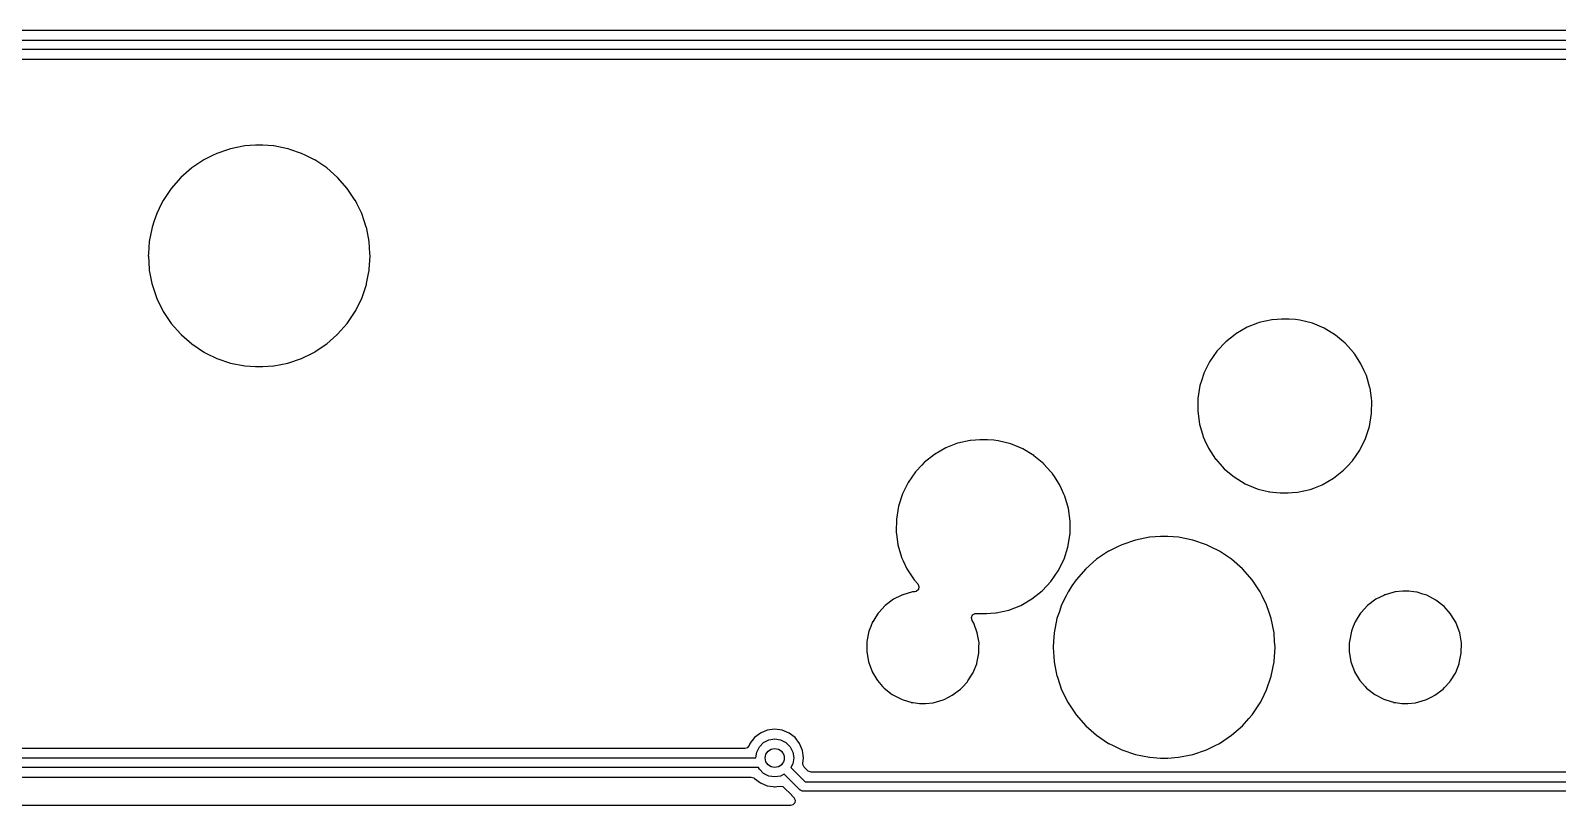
# Model space of a CAD drawing. Extents: x 0.6 to 14.8, y -5.2 to -0.6.
# Drawn here: x 2.32 to 3.586, y -3.561 to -2.919 of the extents above; entities that cross this region are included whole.
import ezdxf

# ---------------------------------------------------------------- set-up
doc = ezdxf.new("R2010")
doc.units = 0
doc.header["$MEASUREMENT"] = 0
doc.layers.add('BLACK', color=7, linetype='CONTINUOUS')

msp = doc.modelspace()

# ---------------------------------------------------------------- linework, layer by layer
at = {"layer": 'BLACK', "linetype": 'CONTINUOUS'}
for p, q in [((2.65392, -2.91876), (1.93688, -2.91876)), ((4.13685, -2.91876), (2.65392, -2.91876)), ((1.93477, -2.92665), (4.13793, -2.92665)), ((4.1363, -2.93452), (1.93641, -2.93452)), ((1.94129, -2.94242), (3.03635, -2.94242)), ((3.03635, -2.94242), (4.13141, -2.94242)), ((2.47098, -3.02225), (2.46374, -3.02583)), ((2.47441, -3.02056), (2.47098, -3.02225)), ((2.48411, -3.01727), (2.47441, -3.02056)), ((2.48568, -3.01674), (2.48411, -3.01727)), ((2.4858, -3.0167), (2.48568, -3.01674)), ((2.48568, -3.01674), (2.48568, -3.01674)), ((2.49759, -3.01435), (2.4858, -3.0167)), ((2.49772, -3.01434), (2.49759, -3.01435)), ((2.50653, -3.01376), (2.49772, -3.01434)), ((2.49772, -3.01434), (2.49772, -3.01434)), ((2.50659, -3.01376), (2.50653, -3.01376)), ((2.50653, -3.01376), (2.50653, -3.01376)), ((2.5126, -3.01376), (2.50659, -3.01376)), ((2.51266, -3.01376), (2.5126, -3.01376)), ((2.52147, -3.01434), (2.51266, -3.01376)), ((2.51266, -3.01376), (2.51266, -3.01376)), ((2.5216, -3.01435), (2.52147, -3.01434)), ((2.52147, -3.01434), (2.52147, -3.01434)), ((2.53339, -3.0167), (2.5216, -3.01435)), ((2.53352, -3.01674), (2.53339, -3.0167)), ((2.53508, -3.01727), (2.53352, -3.01674)), ((2.53352, -3.01674), (2.53352, -3.01674)), ((2.54478, -3.02056), (2.53508, -3.01727)), ((2.54821, -3.02225), (2.54478, -3.02056)), ((2.55546, -3.02583), (2.54821, -3.02225)), ((2.45362, -3.03256), (2.44458, -3.04049)), ((2.46362, -3.02588), (2.45362, -3.03256)), ((2.46374, -3.02583), (2.46362, -3.02588)), ((2.46374, -3.02583), (2.46374, -3.02583)), ((2.55557, -3.02588), (2.55546, -3.02583)), ((2.55546, -3.02583), (2.55546, -3.02583)), ((2.56557, -3.03256), (2.55557, -3.02588)), ((2.57461, -3.04049), (2.56557, -3.03256)), ((2.43665, -3.04954), (2.42997, -3.05954)), ((2.44458, -3.04049), (2.43665, -3.04954)), ((2.58254, -3.04954), (2.57461, -3.04049)), ((2.58923, -3.05954), (2.58254, -3.04954)), ((2.42865, -3.0622), (2.42465, -3.07032)), ((2.42991, -3.05965), (2.42865, -3.0622)), ((2.42997, -3.05954), (2.42991, -3.05965)), ((2.42991, -3.05965), (2.42991, -3.05965)), ((2.58928, -3.05965), (2.58923, -3.05954)), ((2.59054, -3.0622), (2.58928, -3.05965)), ((2.58928, -3.05965), (2.58928, -3.05965)), ((2.59455, -3.07032), (2.59054, -3.0622)), ((2.42465, -3.07032), (2.42255, -3.07649)), ((2.59664, -3.07649), (2.59455, -3.07032)), ((2.4205, -3.08311), (2.41843, -3.09351)), ((2.42076, -3.08184), (2.4205, -3.08311)), ((2.42078, -3.08171), (2.42076, -3.08184)), ((2.42076, -3.08184), (2.42076, -3.08184)), ((2.42083, -3.08158), (2.42078, -3.08171)), ((2.42255, -3.07649), (2.42083, -3.08158)), ((2.59837, -3.08158), (2.59664, -3.07649)), ((2.59841, -3.08171), (2.59837, -3.08158)), ((2.59844, -3.08184), (2.59841, -3.08171)), ((2.59869, -3.08311), (2.59844, -3.08184)), ((2.59844, -3.08184), (2.59844, -3.08184)), ((2.60076, -3.09351), (2.59869, -3.08311)), ((2.41843, -3.09364), (2.41778, -3.10351)), ((2.41843, -3.09351), (2.41843, -3.09364)), ((2.41843, -3.09364), (2.41843, -3.09364)), ((2.60077, -3.09364), (2.60076, -3.09351)), ((2.60141, -3.10351), (2.60077, -3.09364)), ((2.60077, -3.09364), (2.60077, -3.09364)), ((2.41778, -3.10351), (2.41765, -3.10551)), ((2.41765, -3.10551), (2.41766, -3.10564)), ((2.41766, -3.10564), (2.41837, -3.11654)), ((2.60082, -3.11654), (2.60154, -3.10564)), ((2.60155, -3.10551), (2.60141, -3.10351)), ((2.60154, -3.10564), (2.60155, -3.10551)), ((2.41837, -3.11654), (2.41843, -3.11751)), ((2.41843, -3.11751), (2.41896, -3.12014)), ((2.41896, -3.12014), (2.42063, -3.12854)), ((2.59857, -3.12854), (2.60024, -3.12014)), ((2.60024, -3.12014), (2.60076, -3.11751)), ((2.60076, -3.11751), (2.60082, -3.11654)), ((2.42063, -3.12854), (2.42078, -3.12931)), ((2.42078, -3.12931), (2.42465, -3.1407)), ((2.59455, -3.1407), (2.59841, -3.12931)), ((2.59841, -3.12931), (2.59857, -3.12854)), ((2.42465, -3.1407), (2.42643, -3.14431)), ((2.42643, -3.14431), (2.4296, -3.15075)), ((2.4296, -3.15075), (2.42997, -3.15149)), ((2.42997, -3.15149), (2.43004, -3.15159)), ((2.43004, -3.15159), (2.43004, -3.15159)), ((2.43004, -3.15159), (2.43063, -3.15248)), ((2.58856, -3.15248), (2.58916, -3.15159)), ((2.58916, -3.15159), (2.58923, -3.15149)), ((2.58916, -3.15159), (2.58916, -3.15159)), ((2.58923, -3.15149), (2.58959, -3.15075)), ((2.58959, -3.15075), (2.59277, -3.14431)), ((2.59277, -3.14431), (2.59455, -3.1407)), ((2.43063, -3.15248), (2.43665, -3.16149)), ((2.43665, -3.16149), (2.44458, -3.17053)), ((2.57461, -3.17053), (2.58254, -3.16149)), ((2.58254, -3.16149), (2.58856, -3.15248)), ((3.32873, -3.16469), (3.31943, -3.17001)), ((3.33725, -3.16138), (3.32873, -3.16469)), ((3.33858, -3.16086), (3.33725, -3.16138)), ((3.33871, -3.16081), (3.33858, -3.16086)), ((3.33858, -3.16086), (3.33858, -3.16086)), ((3.34916, -3.15845), (3.33871, -3.16081)), ((3.3493, -3.15844), (3.34916, -3.15845)), ((3.35355, -3.15812), (3.3493, -3.15844)), ((3.3493, -3.15844), (3.3493, -3.15844)), ((3.35712, -3.15785), (3.35355, -3.15812)), ((3.3635, -3.15785), (3.35712, -3.15785)), ((3.36864, -3.15837), (3.3635, -3.15785)), ((3.37225, -3.15874), (3.36864, -3.15837)), ((3.37239, -3.15875), (3.37225, -3.15874)), ((3.37225, -3.15874), (3.37225, -3.15874)), ((3.38277, -3.16139), (3.37239, -3.15875)), ((3.39265, -3.16553), (3.38277, -3.16139)), ((2.44458, -3.17053), (2.44468, -3.17061)), ((2.44468, -3.17061), (2.44519, -3.17107)), ((2.44519, -3.17107), (2.45362, -3.17846)), ((2.56557, -3.17846), (2.574, -3.17107)), ((2.574, -3.17107), (2.57452, -3.17061)), ((2.57452, -3.17061), (2.57461, -3.17053)), ((3.31102, -3.17664), (3.3097, -3.17804)), ((3.31866, -3.17061), (3.31102, -3.17664)), ((3.31932, -3.1701), (3.31866, -3.17061)), ((3.31943, -3.17001), (3.31932, -3.1701)), ((3.31932, -3.1701), (3.31932, -3.1701)), ((3.40181, -3.17109), (3.39265, -3.16553)), ((3.40192, -3.17118), (3.40181, -3.17109)), ((3.40861, -3.17674), (3.40192, -3.17118)), ((3.41004, -3.17794), (3.40861, -3.17674)), ((2.45362, -3.17846), (2.45908, -3.1821)), ((2.45908, -3.1821), (2.4635, -3.18506)), ((2.4635, -3.18506), (2.46362, -3.18514)), ((2.46362, -3.18514), (2.46374, -3.1852)), ((2.46374, -3.1852), (2.46374, -3.1852)), ((2.46374, -3.1852), (2.46546, -3.18605)), ((2.46546, -3.18605), (2.47441, -3.19046)), ((2.54478, -3.19046), (2.55373, -3.18605)), ((2.55373, -3.18605), (2.55546, -3.1852)), ((2.55546, -3.1852), (2.55557, -3.18514)), ((2.55546, -3.1852), (2.55546, -3.1852)), ((2.55557, -3.18514), (2.55569, -3.18506)), ((2.55569, -3.18506), (2.56012, -3.1821)), ((2.56012, -3.1821), (2.56557, -3.17846)), ((3.30368, -3.18444), (3.29757, -3.19324)), ((3.30509, -3.18294), (3.30368, -3.18444)), ((3.3097, -3.17804), (3.30509, -3.18294)), ((3.41014, -3.17804), (3.41004, -3.17794)), ((3.4169, -3.18562), (3.41014, -3.17804)), ((3.41014, -3.17804), (3.41014, -3.17804)), ((3.41718, -3.18593), (3.4169, -3.18562)), ((3.41726, -3.18605), (3.41718, -3.18593)), ((3.41794, -3.18709), (3.41726, -3.18605)), ((3.41726, -3.18605), (3.41726, -3.18605)), ((3.42305, -3.19488), (3.41794, -3.18709)), ((2.47441, -3.19046), (2.4858, -3.19433)), ((2.4858, -3.19433), (2.49759, -3.19667)), ((2.49759, -3.19667), (2.49772, -3.19668)), ((2.49772, -3.19668), (2.49772, -3.19668)), ((2.49772, -3.19668), (2.50653, -3.19726)), ((2.50653, -3.19726), (2.50653, -3.19726)), ((2.50653, -3.19726), (2.50659, -3.19726)), ((2.50659, -3.19726), (2.5126, -3.19726)), ((2.5126, -3.19726), (2.51266, -3.19726)), ((2.51266, -3.19726), (2.52147, -3.19668)), ((2.51266, -3.19726), (2.51266, -3.19726)), ((2.52147, -3.19668), (2.5216, -3.19667)), ((2.52147, -3.19668), (2.52147, -3.19668)), ((2.5216, -3.19667), (2.53339, -3.19433)), ((2.53339, -3.19433), (2.54478, -3.19046)), ((3.29284, -3.20285), (3.29279, -3.20299)), ((3.29757, -3.19324), (3.29284, -3.20285)), ((3.42576, -3.20076), (3.42305, -3.19488)), ((3.42679, -3.20299), (3.42576, -3.20076)), ((3.28957, -3.21305), (3.28785, -3.22362)), ((3.29081, -3.20916), (3.28957, -3.21305)), ((3.29279, -3.20299), (3.29081, -3.20916)), ((3.42753, -3.20461), (3.42679, -3.20299)), ((3.43053, -3.2149), (3.42753, -3.20461)), ((3.43055, -3.21504), (3.43053, -3.2149)), ((3.4317, -3.2235), (3.43055, -3.21504)), ((3.28785, -3.22362), (3.28771, -3.23433)), ((3.43198, -3.22551), (3.4317, -3.2235)), ((3.43184, -3.23622), (3.43198, -3.22551)), ((3.28771, -3.23433), (3.28915, -3.24495)), ((3.43011, -3.24679), (3.43184, -3.23622)), ((3.28915, -3.24495), (3.29215, -3.25523)), ((3.42685, -3.25699), (3.43011, -3.24679)), ((3.07873, -3.26469), (3.06943, -3.27001)), ((3.08723, -3.26139), (3.07873, -3.26469)), ((3.08858, -3.26086), (3.08723, -3.26139)), ((3.08871, -3.26081), (3.08858, -3.26086)), ((3.08858, -3.26086), (3.08858, -3.26086)), ((3.09916, -3.25845), (3.08871, -3.26081)), ((3.0993, -3.25844), (3.09916, -3.25845)), ((3.10355, -3.25812), (3.0993, -3.25844)), ((3.0993, -3.25844), (3.0993, -3.25844)), ((3.10712, -3.25785), (3.10355, -3.25812)), ((3.1135, -3.25785), (3.10712, -3.25785)), ((3.11864, -3.25837), (3.1135, -3.25785)), ((3.12225, -3.25874), (3.11864, -3.25837)), ((3.12239, -3.25875), (3.12225, -3.25874)), ((3.12225, -3.25874), (3.12225, -3.25874)), ((3.13277, -3.26139), (3.12239, -3.25875)), ((3.14265, -3.26553), (3.13277, -3.26139)), ((3.15181, -3.27109), (3.14265, -3.26553)), ((3.29215, -3.25523), (3.29221, -3.25536)), ((3.29221, -3.25536), (3.29221, -3.25536)), ((3.29221, -3.25536), (3.29336, -3.25785)), ((3.29336, -3.25785), (3.29663, -3.26496)), ((3.29663, -3.26496), (3.30251, -3.27392)), ((3.42211, -3.2666), (3.42685, -3.25699)), ((3.06102, -3.27664), (3.05886, -3.27893)), ((3.06943, -3.27001), (3.06102, -3.27664)), ((3.15192, -3.27118), (3.15181, -3.27109)), ((3.15861, -3.27674), (3.15192, -3.27118)), ((3.16004, -3.27794), (3.15861, -3.27674)), ((3.16014, -3.27804), (3.16004, -3.27794)), ((3.16596, -3.28456), (3.16014, -3.27804)), ((3.16014, -3.27804), (3.16014, -3.27804)), ((3.30251, -3.27392), (3.3026, -3.27402)), ((3.3026, -3.27402), (3.3026, -3.27402)), ((3.3026, -3.27402), (3.30789, -3.27995)), ((3.41173, -3.27994), (3.41591, -3.27551)), ((3.41591, -3.27551), (3.41601, -3.2754)), ((3.41591, -3.27551), (3.41591, -3.27551)), ((3.41601, -3.2754), (3.42211, -3.2666)), ((3.05368, -3.28444), (3.04757, -3.29324)), ((3.054, -3.2841), (3.05368, -3.28444)), ((3.05886, -3.27893), (3.054, -3.2841)), ((3.16718, -3.28593), (3.16596, -3.28456)), ((3.16726, -3.28605), (3.16718, -3.28593)), ((3.16828, -3.28761), (3.16726, -3.28605)), ((3.16726, -3.28605), (3.16726, -3.28605)), ((3.17305, -3.29488), (3.16828, -3.28761)), ((3.30789, -3.27995), (3.30964, -3.28191)), ((3.30964, -3.28191), (3.30975, -3.282)), ((3.30975, -3.282), (3.30975, -3.282)), ((3.30975, -3.282), (3.31549, -3.28678)), ((3.31549, -3.28678), (3.31788, -3.28876)), ((3.31788, -3.28876), (3.32703, -3.29431)), ((3.39096, -3.29515), (3.40025, -3.28984)), ((3.40025, -3.28984), (3.40867, -3.2832)), ((3.40867, -3.2832), (3.41173, -3.27994)), ((3.04284, -3.30285), (3.03957, -3.31305)), ((3.04757, -3.29324), (3.04284, -3.30285)), ((3.1747, -3.29846), (3.17305, -3.29488)), ((3.17679, -3.30299), (3.1747, -3.29846)), ((3.17753, -3.30461), (3.17679, -3.30299)), ((3.32703, -3.29431), (3.33691, -3.29846)), ((3.33691, -3.29846), (3.33705, -3.29849)), ((3.33705, -3.29849), (3.33705, -3.29849)), ((3.33705, -3.29849), (3.33796, -3.29872)), ((3.33796, -3.29872), (3.34729, -3.30109)), ((3.34729, -3.30109), (3.34744, -3.30111)), ((3.34744, -3.30111), (3.34744, -3.30111)), ((3.34744, -3.30111), (3.35, -3.30136)), ((3.35, -3.30136), (3.35619, -3.30199)), ((3.35619, -3.30199), (3.36256, -3.30199)), ((3.36256, -3.30199), (3.36613, -3.30172)), ((3.36613, -3.30172), (3.37038, -3.30141)), ((3.37038, -3.30141), (3.37052, -3.3014)), ((3.37038, -3.30141), (3.37038, -3.30141)), ((3.37052, -3.3014), (3.38097, -3.29903)), ((3.38097, -3.29903), (3.38177, -3.29872)), ((3.38177, -3.29872), (3.38384, -3.29792)), ((3.38384, -3.29792), (3.39096, -3.29515)), ((3.03957, -3.31305), (3.03785, -3.32362)), ((3.18053, -3.3149), (3.17753, -3.30461)), ((3.18198, -3.32551), (3.18053, -3.3149)), ((3.03785, -3.32362), (3.03771, -3.33433)), ((3.18184, -3.33622), (3.18198, -3.32551)), ((3.03771, -3.33433), (3.03773, -3.33448)), ((3.03773, -3.33448), (3.03773, -3.33448)), ((3.03773, -3.33448), (3.03823, -3.33817)), ((3.03823, -3.33817), (3.03915, -3.34495)), ((3.18011, -3.34679), (3.18169, -3.33712)), ((3.18169, -3.33712), (3.18181, -3.33636)), ((3.18181, -3.33636), (3.18184, -3.33622)), ((3.18181, -3.33636), (3.18181, -3.33636)), ((3.23604, -3.34111), (3.22466, -3.34497)), ((3.24784, -3.33876), (3.23604, -3.34111)), ((3.24797, -3.33875), (3.24784, -3.33876)), ((3.25678, -3.33817), (3.24797, -3.33875)), ((3.24797, -3.33875), (3.24797, -3.33875)), ((3.25684, -3.33817), (3.25678, -3.33817)), ((3.25678, -3.33817), (3.25678, -3.33817)), ((3.26285, -3.33817), (3.25684, -3.33817)), ((3.26291, -3.33817), (3.26285, -3.33817)), ((3.27172, -3.33875), (3.26291, -3.33817)), ((3.26291, -3.33817), (3.26291, -3.33817)), ((3.27184, -3.33876), (3.27172, -3.33875)), ((3.27172, -3.33875), (3.27172, -3.33875)), ((3.28364, -3.34111), (3.27184, -3.33876)), ((3.29503, -3.34497), (3.28364, -3.34111)), ((3.03915, -3.34495), (3.04215, -3.35523)), ((3.17685, -3.35699), (3.18011, -3.34679)), ((3.21387, -3.35029), (3.20387, -3.35697)), ((3.21398, -3.35023), (3.21387, -3.35029)), ((3.22125, -3.34665), (3.21398, -3.35023)), ((3.21398, -3.35023), (3.21398, -3.35023)), ((3.22466, -3.34497), (3.22125, -3.34665)), ((3.29843, -3.34665), (3.29503, -3.34497)), ((3.3057, -3.35023), (3.29843, -3.34665)), ((3.30582, -3.35029), (3.3057, -3.35023)), ((3.3057, -3.35023), (3.3057, -3.35023)), ((3.31582, -3.35697), (3.30582, -3.35029)), ((3.04215, -3.35523), (3.04221, -3.35536)), ((3.04221, -3.35536), (3.04221, -3.35536)), ((3.04221, -3.35536), (3.0435, -3.35816)), ((3.0435, -3.35816), (3.04663, -3.36496)), ((3.04663, -3.36496), (3.05251, -3.37392)), ((3.16601, -3.3754), (3.17211, -3.3666)), ((3.17211, -3.3666), (3.17685, -3.35699)), ((3.19482, -3.3649), (3.18689, -3.37395)), ((3.20387, -3.35697), (3.19482, -3.3649)), ((3.32486, -3.3649), (3.31582, -3.35697)), ((3.33279, -3.37395), (3.32486, -3.3649)), ((3.05251, -3.37392), (3.05554, -3.37731)), ((3.05554, -3.37731), (3.05561, -3.37739)), ((3.05561, -3.37739), (3.05658, -3.3796)), ((3.05658, -3.3796), (3.05607, -3.38195)), ((3.15867, -3.3832), (3.16255, -3.37908)), ((3.16255, -3.37908), (3.16591, -3.37551)), ((3.16591, -3.37551), (3.16601, -3.3754)), ((3.16591, -3.37551), (3.16591, -3.37551)), ((3.18347, -3.37908), (3.18071, -3.3832)), ((3.18689, -3.37395), (3.18347, -3.37908)), ((3.33622, -3.37908), (3.33279, -3.37395)), ((3.33898, -3.3832), (3.33622, -3.37908)), ((3.03545, -3.39012), (3.02861, -3.39523)), ((3.04197, -3.38691), (3.03545, -3.39012)), ((3.04296, -3.38643), (3.04197, -3.38691)), ((3.04312, -3.38635), (3.04296, -3.38643)), ((3.04296, -3.38643), (3.04296, -3.38643)), ((3.05134, -3.38403), (3.04312, -3.38635)), ((3.05222, -3.38395), (3.05134, -3.38403)), ((3.05306, -3.38387), (3.05222, -3.38395)), ((3.05427, -3.38356), (3.05306, -3.38387)), ((3.05607, -3.38195), (3.05427, -3.38356)), ((3.14096, -3.39515), (3.15025, -3.38984)), ((3.15025, -3.38984), (3.15867, -3.3832)), ((3.17863, -3.38716), (3.17489, -3.39473)), ((3.18016, -3.38406), (3.17863, -3.38716)), ((3.18021, -3.38395), (3.18016, -3.38406)), ((3.18016, -3.38406), (3.18016, -3.38406)), ((3.18071, -3.3832), (3.18021, -3.38395)), ((3.33947, -3.38395), (3.33898, -3.3832)), ((3.33953, -3.38406), (3.33947, -3.38395)), ((3.34106, -3.38716), (3.33953, -3.38406)), ((3.33953, -3.38406), (3.33953, -3.38406)), ((3.34479, -3.39473), (3.34106, -3.38716)), ((3.43545, -3.39012), (3.42861, -3.39523)), ((3.44197, -3.38691), (3.43545, -3.39012)), ((3.44296, -3.38643), (3.44197, -3.38691)), ((3.44312, -3.38635), (3.44296, -3.38643)), ((3.44296, -3.38643), (3.44296, -3.38643)), ((3.45134, -3.38403), (3.44312, -3.38635)), ((3.45768, -3.38344), (3.45134, -3.38403)), ((3.46261, -3.38344), (3.45768, -3.38344)), ((3.46685, -3.38395), (3.46261, -3.38344)), ((3.46937, -3.38424), (3.46685, -3.38395)), ((3.46955, -3.38427), (3.46937, -3.38424)), ((3.46937, -3.38424), (3.46937, -3.38424)), ((3.46972, -3.38432), (3.46955, -3.38427)), ((3.47447, -3.38579), (3.46972, -3.38432)), ((3.46972, -3.38432), (3.46972, -3.38432)), ((3.4777, -3.3868), (3.47447, -3.38579)), ((3.48526, -3.39078), (3.4777, -3.3868)), ((3.49197, -3.39606), (3.48526, -3.39078)), ((3.02077, -3.40475), (3.01825, -3.40873)), ((3.02272, -3.40166), (3.02077, -3.40475)), ((3.02281, -3.40151), (3.02272, -3.40166)), ((3.02272, -3.40166), (3.02272, -3.40166)), ((3.0232, -3.40109), (3.02281, -3.40151)), ((3.02849, -3.39537), (3.0232, -3.40109)), ((3.02861, -3.39523), (3.02849, -3.39537)), ((3.10016, -3.40533), (3.10111, -3.40312)), ((3.1007, -3.40768), (3.10016, -3.40533)), ((3.10111, -3.40312), (3.10318, -3.40189)), ((3.10318, -3.40189), (3.10444, -3.40181)), ((3.10444, -3.40181), (3.10619, -3.40199)), ((3.10619, -3.40199), (3.11256, -3.40199)), ((3.11256, -3.40199), (3.11613, -3.40172)), ((3.11613, -3.40172), (3.12038, -3.40141)), ((3.12038, -3.40141), (3.12052, -3.4014)), ((3.12038, -3.40141), (3.12038, -3.40141)), ((3.12052, -3.4014), (3.13097, -3.39903)), ((3.13097, -3.39903), (3.14096, -3.39515)), ((3.1713, -3.40533), (3.17103, -3.40612)), ((3.17273, -3.40109), (3.1713, -3.40533)), ((3.17489, -3.39473), (3.17273, -3.40109)), ((3.34695, -3.40109), (3.34479, -3.39473)), ((3.34839, -3.40533), (3.34695, -3.40109)), ((3.34866, -3.40612), (3.34839, -3.40533)), ((3.42077, -3.40475), (3.41825, -3.40873)), ((3.42272, -3.40166), (3.42077, -3.40475)), ((3.42281, -3.40151), (3.42272, -3.40166)), ((3.42272, -3.40166), (3.42272, -3.40166)), ((3.4232, -3.40109), (3.42281, -3.40151)), ((3.42849, -3.39537), (3.4232, -3.40109)), ((3.42861, -3.39523), (3.42849, -3.39537)), ((3.49209, -3.3962), (3.49197, -3.39606)), ((3.4974, -3.40225), (3.49209, -3.3962)), ((3.4976, -3.40249), (3.4974, -3.40225)), ((3.4977, -3.40264), (3.4976, -3.40249)), ((3.50188, -3.40967), (3.4977, -3.40264)), ((3.4977, -3.40264), (3.4977, -3.40264)), ((3.01509, -3.41666), (3.01342, -3.42504)), ((3.01666, -3.41272), (3.01509, -3.41666)), ((3.01819, -3.4089), (3.01666, -3.41272)), ((3.01825, -3.40873), (3.01819, -3.4089)), ((3.01819, -3.4089), (3.01819, -3.4089)), ((3.10197, -3.40983), (3.1007, -3.40768)), ((3.10493, -3.41784), (3.10197, -3.40983)), ((3.10637, -3.42626), (3.10493, -3.41784)), ((3.16867, -3.41805), (3.1682, -3.42522)), ((3.16868, -3.41792), (3.16867, -3.41805)), ((3.16867, -3.41805), (3.16867, -3.41805)), ((3.17103, -3.40612), (3.16868, -3.41792)), ((3.351, -3.41792), (3.34866, -3.40612)), ((3.35101, -3.41805), (3.351, -3.41792)), ((3.35148, -3.42522), (3.35101, -3.41805)), ((3.35101, -3.41805), (3.35101, -3.41805)), ((3.41509, -3.41666), (3.41342, -3.42504)), ((3.41666, -3.41272), (3.41509, -3.41666)), ((3.41819, -3.4089), (3.41666, -3.41272)), ((3.41825, -3.40873), (3.41819, -3.4089)), ((3.41819, -3.4089), (3.41819, -3.4089)), ((3.50197, -3.40983), (3.50188, -3.40967)), ((3.50188, -3.40967), (3.50188, -3.40967)), ((3.50493, -3.41784), (3.50197, -3.40983)), ((3.50637, -3.42626), (3.50493, -3.41784)), ((3.0134, -3.42644), (3.01332, -3.43288)), ((3.01342, -3.42504), (3.0134, -3.42644)), ((3.10626, -3.4348), (3.10633, -3.42992)), ((3.10633, -3.42992), (3.10637, -3.42626)), ((3.1682, -3.42522), (3.16789, -3.42992)), ((3.16789, -3.42992), (3.1679, -3.43005)), ((3.1679, -3.43005), (3.16866, -3.44168)), ((3.35179, -3.42992), (3.35148, -3.42522)), ((3.35155, -3.43358), (3.35178, -3.43005)), ((3.35178, -3.43005), (3.35179, -3.42992)), ((3.4134, -3.42644), (3.41332, -3.43288)), ((3.41342, -3.42504), (3.4134, -3.42644)), ((3.50626, -3.4348), (3.50637, -3.42626)), ((3.01332, -3.43288), (3.01331, -3.43358)), ((3.01331, -3.43358), (3.01334, -3.43376)), ((3.01334, -3.43376), (3.01386, -3.43677)), ((3.01334, -3.43376), (3.01334, -3.43376)), ((3.01386, -3.43677), (3.01476, -3.442)), ((3.01476, -3.442), (3.01771, -3.45002)), ((3.10445, -3.44355), (3.1046, -3.44318)), ((3.1046, -3.44318), (3.10626, -3.4348)), ((3.16866, -3.44168), (3.16868, -3.44192)), ((3.16868, -3.44192), (3.17103, -3.45372)), ((3.34866, -3.45372), (3.351, -3.44192)), ((3.351, -3.44192), (3.35102, -3.44168)), ((3.35102, -3.44168), (3.35155, -3.43358)), ((3.41332, -3.43288), (3.41331, -3.43358)), ((3.41331, -3.43358), (3.41334, -3.43376)), ((3.41334, -3.43376), (3.41386, -3.43677)), ((3.41334, -3.43376), (3.41334, -3.43376)), ((3.41386, -3.43677), (3.41476, -3.442)), ((3.41476, -3.442), (3.41771, -3.45002)), ((3.50445, -3.44355), (3.5046, -3.44318)), ((3.5046, -3.44318), (3.50626, -3.4348)), ((3.01771, -3.45002), (3.01781, -3.45017)), ((3.01781, -3.45017), (3.01781, -3.45017)), ((3.01781, -3.45017), (3.0217, -3.45671)), ((3.09719, -3.45783), (3.10134, -3.45126)), ((3.10134, -3.45126), (3.10143, -3.45111)), ((3.10143, -3.45111), (3.10159, -3.4507)), ((3.10159, -3.4507), (3.10445, -3.44355)), ((3.17103, -3.45372), (3.17107, -3.45384)), ((3.17107, -3.45384), (3.17107, -3.45384)), ((3.17107, -3.45384), (3.17138, -3.45476)), ((3.17138, -3.45476), (3.17489, -3.46511)), ((3.34479, -3.46511), (3.3483, -3.45476)), ((3.3483, -3.45476), (3.34862, -3.45384)), ((3.34862, -3.45384), (3.34866, -3.45372)), ((3.34862, -3.45384), (3.34862, -3.45384)), ((3.41771, -3.45002), (3.41781, -3.45017)), ((3.41781, -3.45017), (3.41781, -3.45017)), ((3.41781, -3.45017), (3.4217, -3.45671)), ((3.49719, -3.45783), (3.50134, -3.45126)), ((3.50134, -3.45126), (3.50143, -3.45111)), ((3.50143, -3.45111), (3.50159, -3.4507)), ((3.50159, -3.4507), (3.50445, -3.44355)), ((3.0217, -3.45671), (3.02208, -3.45736)), ((3.02208, -3.45736), (3.0222, -3.45749)), ((3.0222, -3.45749), (3.0222, -3.45749)), ((3.0222, -3.45749), (3.02646, -3.46235)), ((3.02646, -3.46235), (3.02771, -3.46378)), ((3.02771, -3.46378), (3.03442, -3.46907)), ((3.08423, -3.46972), (3.09107, -3.46461)), ((3.09107, -3.46461), (3.09245, -3.46312)), ((3.09245, -3.46312), (3.09675, -3.45847)), ((3.09675, -3.45847), (3.09687, -3.45834)), ((3.09675, -3.45847), (3.09675, -3.45847)), ((3.09687, -3.45834), (3.09719, -3.45783)), ((3.17489, -3.46511), (3.17697, -3.46932)), ((3.34271, -3.46932), (3.34479, -3.46511)), ((3.4217, -3.45671), (3.42208, -3.45736)), ((3.42208, -3.45736), (3.4222, -3.45749)), ((3.4222, -3.45749), (3.4222, -3.45749)), ((3.4222, -3.45749), (3.42646, -3.46235)), ((3.42646, -3.46235), (3.42771, -3.46378)), ((3.42771, -3.46378), (3.43442, -3.46907)), ((3.48423, -3.46972), (3.49107, -3.46461)), ((3.49107, -3.46461), (3.49245, -3.46312)), ((3.49245, -3.46312), (3.49675, -3.45847)), ((3.49675, -3.45847), (3.49687, -3.45834)), ((3.49675, -3.45847), (3.49675, -3.45847)), ((3.49687, -3.45834), (3.49719, -3.45783)), ((3.03442, -3.46907), (3.04198, -3.47304)), ((3.04198, -3.47304), (3.0436, -3.47355)), ((3.0436, -3.47355), (3.04997, -3.47552)), ((3.04997, -3.47552), (3.04997, -3.47552)), ((3.04997, -3.47552), (3.05014, -3.47558)), ((3.05014, -3.47558), (3.05032, -3.4756)), ((3.05032, -3.4756), (3.05032, -3.4756)), ((3.05032, -3.4756), (3.05174, -3.47577)), ((3.05174, -3.47577), (3.05707, -3.4764)), ((3.05707, -3.4764), (3.06201, -3.4764)), ((3.06201, -3.4764), (3.06835, -3.47582)), ((3.06835, -3.47582), (3.07657, -3.4735)), ((3.07657, -3.4735), (3.07738, -3.4731)), ((3.07738, -3.4731), (3.08169, -3.47097)), ((3.08169, -3.47097), (3.08423, -3.46972)), ((3.17697, -3.46932), (3.18007, -3.4756)), ((3.18007, -3.4756), (3.18021, -3.4759)), ((3.18021, -3.4759), (3.18689, -3.4859)), ((3.33279, -3.4859), (3.33947, -3.4759)), ((3.33947, -3.4759), (3.33962, -3.4756)), ((3.33962, -3.4756), (3.34271, -3.46932)), ((3.43442, -3.46907), (3.44198, -3.47304)), ((3.44198, -3.47304), (3.4436, -3.47355)), ((3.4436, -3.47355), (3.44997, -3.47552)), ((3.44997, -3.47552), (3.44997, -3.47552)), ((3.44997, -3.47552), (3.45014, -3.47558)), ((3.45014, -3.47558), (3.45032, -3.4756)), ((3.45032, -3.4756), (3.45032, -3.4756)), ((3.45032, -3.4756), (3.45174, -3.47577)), ((3.45174, -3.47577), (3.45707, -3.4764)), ((3.45707, -3.4764), (3.46201, -3.4764)), ((3.46201, -3.4764), (3.46835, -3.47582)), ((3.46835, -3.47582), (3.47657, -3.4735)), ((3.47657, -3.4735), (3.47738, -3.4731)), ((3.47738, -3.4731), (3.48169, -3.47097)), ((3.48169, -3.47097), (3.48423, -3.46972)), ((3.18689, -3.4859), (3.19482, -3.49494)), ((3.32486, -3.49494), (3.33014, -3.48892)), ((3.33014, -3.48892), (3.33279, -3.4859)), ((2.92015, -3.50479), (2.91636, -3.50973)), ((2.92509, -3.501), (2.92015, -3.50479)), ((2.93084, -3.49862), (2.92509, -3.501)), ((2.92775, -3.50891), (2.93214, -3.50668)), ((2.93701, -3.49781), (2.93084, -3.49862)), ((2.93214, -3.50668), (2.93701, -3.50591)), ((2.94318, -3.49862), (2.93701, -3.49781)), ((2.93701, -3.50591), (2.94187, -3.50668)), ((2.94187, -3.50668), (2.94626, -3.50891)), ((2.94893, -3.501), (2.94318, -3.49862)), ((2.95387, -3.50479), (2.94893, -3.501)), ((2.95766, -3.50973), (2.95387, -3.50479)), ((3.19482, -3.49494), (3.20387, -3.50287)), ((3.20387, -3.50287), (3.21387, -3.50955)), ((3.30582, -3.50955), (3.31582, -3.50287)), ((3.31582, -3.50287), (3.32486, -3.49494)), ((2.79158, -3.51376), (2.09362, -3.51376)), ((2.91208, -3.51376), (2.79158, -3.51376)), ((2.91412, -3.51319), (2.91208, -3.51376)), ((2.91568, -3.51135), (2.91412, -3.51319)), ((2.91626, -3.50997), (2.91568, -3.51135)), ((2.91636, -3.50973), (2.91626, -3.50997)), ((2.92126, -3.52165), (2.92203, -3.51679)), ((2.92203, -3.51679), (2.92427, -3.5124)), ((2.92427, -3.5124), (2.92775, -3.50891)), ((2.94626, -3.50891), (2.94975, -3.5124)), ((2.94975, -3.5124), (2.95199, -3.51679)), ((2.95199, -3.51679), (2.95276, -3.52165)), ((2.96004, -3.51548), (2.95766, -3.50973)), ((2.96085, -3.52165), (2.96004, -3.51548)), ((3.21387, -3.50955), (3.21398, -3.50961)), ((3.21398, -3.50961), (3.21398, -3.50961)), ((3.21398, -3.50961), (3.21752, -3.51135)), ((3.21752, -3.51135), (3.22466, -3.51487)), ((3.22466, -3.51487), (3.23604, -3.51874)), ((3.23604, -3.51874), (3.24784, -3.52108)), ((3.27184, -3.52108), (3.28364, -3.51874)), ((3.28364, -3.51874), (3.29503, -3.51487)), ((3.29503, -3.51487), (3.30216, -3.51135)), ((3.30216, -3.51135), (3.3057, -3.50961)), ((3.3057, -3.50961), (3.30582, -3.50955)), ((3.3057, -3.50961), (3.3057, -3.50961)), ((2.92356, -3.52953), (1.73392, -3.52953)), ((1.73622, -3.52165), (2.92126, -3.52165)), ((2.92427, -3.53091), (2.92356, -3.52953)), ((2.92775, -3.53439), (2.92427, -3.53091)), ((2.95199, -3.52652), (2.95045, -3.52953)), ((2.95045, -3.52953), (2.96226, -3.54134)), ((2.95276, -3.52165), (2.95199, -3.52652)), ((2.96028, -3.52603), (2.96082, -3.52191)), ((2.96029, -3.52715), (2.96028, -3.52603)), ((2.96139, -3.5293), (2.96029, -3.52715)), ((2.96082, -3.52191), (2.96085, -3.52165)), ((2.96082, -3.52191), (2.96082, -3.52191)), ((2.96439, -3.5323), (2.96139, -3.5293)), ((3.24784, -3.52108), (3.24797, -3.52109)), ((3.24797, -3.52109), (3.24797, -3.52109)), ((3.24797, -3.52109), (3.25678, -3.52167)), ((3.25678, -3.52167), (3.25678, -3.52167)), ((3.25678, -3.52167), (3.25684, -3.52167)), ((3.25684, -3.52167), (3.26285, -3.52167)), ((3.26285, -3.52167), (3.26291, -3.52167)), ((3.26291, -3.52167), (3.27172, -3.52109)), ((3.26291, -3.52167), (3.26291, -3.52167)), ((3.27172, -3.52109), (3.27184, -3.52108)), ((3.27172, -3.52109), (3.27172, -3.52109)), ((1.73999, -3.53742), (2.32873, -3.53742)), ((2.32873, -3.53742), (2.91749, -3.53742)), ((2.91749, -3.53742), (2.91978, -3.53817)), ((2.91978, -3.53817), (2.92007, -3.53842)), ((2.92007, -3.53842), (2.92015, -3.53852)), ((2.92015, -3.53852), (2.92509, -3.5423)), ((2.92509, -3.5423), (2.93084, -3.54469)), ((2.93214, -3.53663), (2.92775, -3.53439)), ((2.93084, -3.54469), (2.9358, -3.54534)), ((2.93701, -3.5374), (2.93214, -3.53663)), ((2.94187, -3.53663), (2.93701, -3.5374)), ((2.94488, -3.5351), (2.94187, -3.53663)), ((2.95785, -3.54806), (2.94488, -3.5351)), ((2.96226, -3.54134), (2.9685, -3.54134)), ((2.96485, -3.5327), (2.96439, -3.5323)), ((2.96714, -3.53344), (2.96485, -3.5327)), ((2.9674, -3.53344), (2.96714, -3.53344)), ((3.70964, -3.53344), (2.9674, -3.53344)), ((2.9685, -3.54134), (3.71716, -3.54134)), ((2.9358, -3.54534), (2.93675, -3.54547)), ((2.93675, -3.54547), (2.93701, -3.5455)), ((2.93701, -3.5455), (2.93726, -3.54547)), ((2.93726, -3.54547), (2.93871, -3.54528)), ((2.93871, -3.54528), (2.94139, -3.54492)), ((2.94139, -3.54492), (2.94376, -3.54536)), ((2.94376, -3.54536), (2.94465, -3.54603)), ((2.94465, -3.54603), (2.95077, -3.55215)), ((2.95077, -3.55215), (2.95088, -3.55227)), ((2.95088, -3.55227), (2.95097, -3.55245)), ((2.95097, -3.55245), (2.95123, -3.5527)), ((2.95123, -3.5527), (2.95239, -3.55378)), ((2.95239, -3.55378), (2.9525, -3.55388)), ((2.9525, -3.55388), (2.95296, -3.55434)), ((2.95296, -3.55434), (2.95406, -3.55648)), ((2.95406, -3.55648), (2.95368, -3.55886)), ((2.95813, -3.5482), (2.95785, -3.54806)), ((2.95832, -3.54846), (2.95813, -3.5482)), ((2.95919, -3.54875), (2.95832, -3.54846)), ((2.96001, -3.54916), (2.95919, -3.54875)), ((2.96033, -3.54911), (2.96001, -3.54916)), ((2.96063, -3.54921), (2.96033, -3.54911)), ((2.9685, -3.54921), (2.96063, -3.54921)), ((3.71716, -3.54921), (2.9685, -3.54921)), ((2.9685, -3.54921), (2.9685, -3.54921)), ((2.95021, -3.56099), (1.55951, -3.56099)), ((2.95198, -3.56057), (2.95021, -3.56099)), ((2.95368, -3.55886), (2.95198, -3.56057))]:
    msp.add_line(p, q, dxfattribs=at)
at = {"layer": 'BLACK'}
msp.add_circle((2.93701, -3.52165), 0.007874, dxfattribs=at)

doc.saveas('drawing.dxf')
